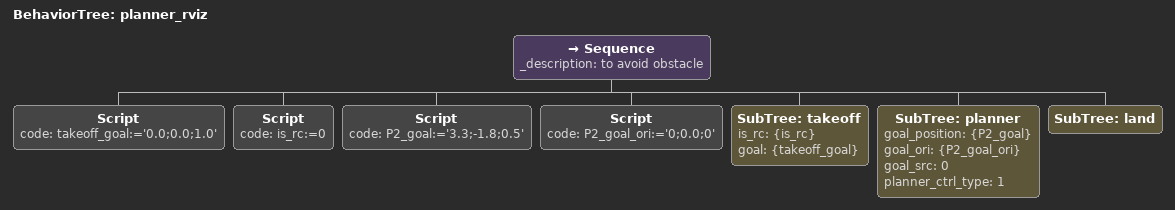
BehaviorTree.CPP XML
<?xml version="1.0" encoding="UTF-8"?>
<root BTCPP_format="4" main_tree_to_execute="planner_rviz">
    <include path="takeoff.xml"/>
    <include path="land.xml" />
    <include path="planner_node.xml"/>
  <BehaviorTree ID="planner_rviz">
    <Sequence _description="to avoid obstacle">

      <Script code=" takeoff_goal:='0.0;0.0;1.0' "/>  <!--先飞机起飞 -->
      <Script code=" is_rc:=0 "/>  <!--先飞机起飞 -->
      <Script code=" P2_goal:='3.3;-1.8;0.5' "/>  <!--P2点位置 -->
      <Script code=" P2_goal_ori:='0;0.0;0' "/>
      <SubTree ID="takeoff"
                is_rc="{is_rc}"
                goal="{takeoff_goal}"/>
      <!-- 发送目标点进行轨迹规划 -->
      <SubTree ID="planner" goal_position="{P2_goal}" goal_ori="{P2_goal_ori}"  goal_src="0" planner_ctrl_type ="1" />
      <SubTree ID="land"/>
    </Sequence>
  </BehaviorTree>

  <!-- 定义节点模型 -->
</root>
